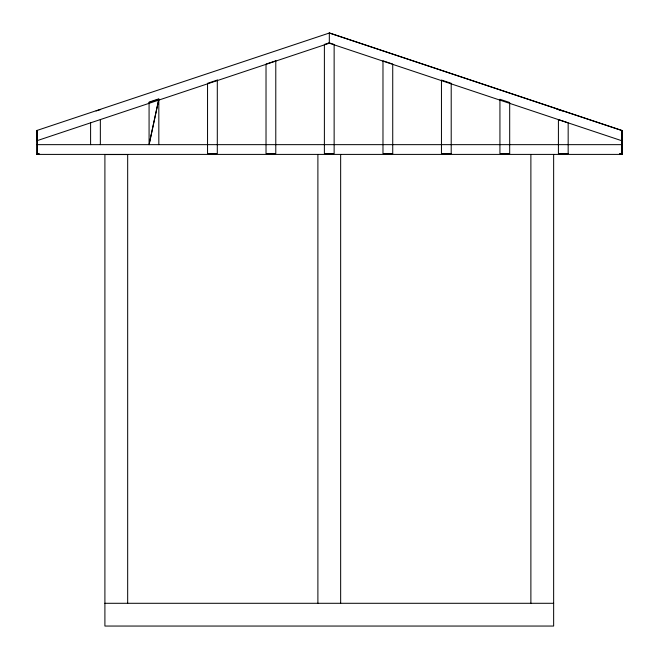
<?xml version="1.0" encoding="UTF-8"?>
<svg xmlns="http://www.w3.org/2000/svg" width="659" height="659" viewBox="0 0 659 659"><rect width="100%" height="100%" fill="white"/><g stroke="black" fill="none" stroke-linecap="round" stroke-linejoin="round"><path stroke-width="0.99" d="M38.93 153.761L36.995 154.404L621.766 154.404L621.775 130.449L621.709 140.713L329.319 43.23L37.028 140.688L37.028 130.4M158.827 144.65L158.827 98.858L149.074 102.112L149.074 144.65L158.745 99.336M149.074 144.65L158.827 99.303L149.074 102.557M36.888 130.482L329.459 32.983M39.112 153.761L36.888 154.478L36.995 130.416L37.028 140.688M96.074 110.959L100.703 109.542M36.995 144.65L621.766 144.65M104.905 603.29L553.642 603.29M556.921 109.229L562.473 110.926M329.319 43.23L329.319 32.95L622.112 130.54L622.112 154.527L619.748 153.761M329.278 32.983L621.923 130.54L621.923 154.527L619.724 153.827M621.709 130.433L621.709 140.713M553.642 154.47L553.642 626.05L104.905 626.05L104.905 154.552L127.673 154.552L127.673 603.29M530.882 154.47L530.882 603.29M340.654 154.47L340.654 603.29M317.893 154.47L317.893 603.29M100.349 119.576L100.349 144.65M90.596 122.821L90.596 144.65M37.176 130.416L37.176 154.404M217.305 80.077L207.544 83.331L207.544 153.58L217.305 153.58L217.305 80.077M329.203 42.827L324.385 44.433L324.385 153.58L334.138 153.58L334.138 44.466L329.203 42.827M275.783 60.85L266.022 64.104L266.022 153.58L275.783 153.58L275.783 60.85M392.731 153.58L382.978 153.58L382.978 60.817L392.731 64.063L392.731 153.58M451.209 153.58L441.456 153.58L441.456 80.044L451.209 83.289L451.209 153.58M509.687 153.58L499.934 153.58L499.934 99.27L509.687 102.516L509.687 153.58M568.165 153.58L558.412 153.58L558.412 119.592L568.165 122.862L568.165 153.58"/></g></svg>
